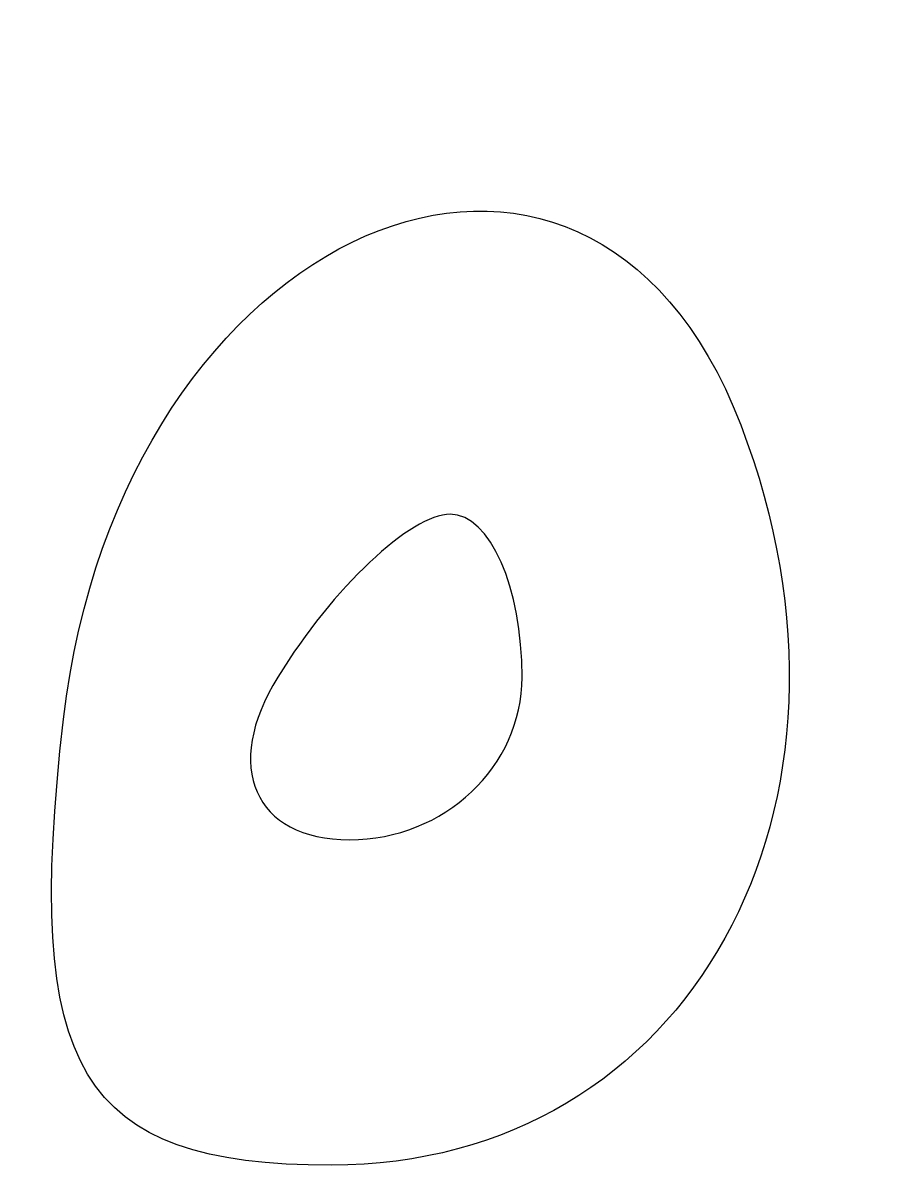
# Model space of a CAD drawing. Extents: x 10 to 184, y 190 to 292.
# Drawn here: x 129.0874 to 129.3772, y 193.3682 to 193.7514 of the extents above; entities that cross this region are included whole.
import ezdxf

# ---------------------------------------------------------------- set-up
doc = ezdxf.new("R2010")
doc.units = 0
doc.layers.add('Layer_1', color=7, linetype='CONTINUOUS')

msp = doc.modelspace()

# ---------------------------------------------------------------- linework, layer by layer
at = {"layer": 'Layer_1', "color": 7}
for points in [[(129.25484, 193.53199)], [(129.10108, 193.5179)]]:
    msp.add_lwpolyline(points, close=True, dxfattribs=at)
for points in [[(129.10108, 193.51789), (129.12018, 193.68355), (129.27639, 193.75143), (129.32814, 193.61659)], [(129.32814, 193.61659), (129.37724, 193.48858), (129.31074, 193.36824), (129.19078, 193.36824)], [(129.23074, 193.58659), (129.21754, 193.58659), (129.19144, 193.56199), (129.17294, 193.53199)], [(129.25484, 193.53199), (129.25484, 193.56199), (129.24404, 193.58659), (129.23074, 193.58659)], [(129.17294, 193.53199), (129.15434, 193.50199), (129.16494, 193.47739), (129.19704, 193.47739)], [(129.19704, 193.47739), (129.22884, 193.47739), (129.25484, 193.50199), (129.25484, 193.53199)], [(129.19078, 193.36824), (129.10638, 193.36824), (129.08745, 193.39984), (129.10108, 193.5179)]]:
    msp.add_open_spline(points, degree=3, dxfattribs=at)

doc.saveas('drawing.dxf')
